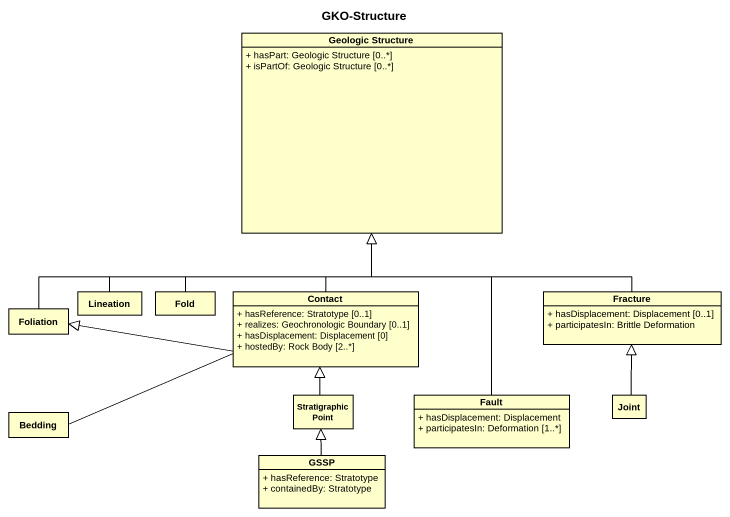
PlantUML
@startuml
title GKO-Structure
hide circle
hide empty members
skinparam classAttributeIconSize 0
class "Geologic Structure" as Geologic_Structure {
  + hasPart: Geologic Structure [0..*]
  + isPartOf: Geologic Structure [0..*]
}
class Lineation
class Fold
class Contact {
  + hasReference: Stratotype [0..1]
  + realizes: Geochronologic Boundary [0..1]
  + hasDisplacement: Displacement [0]
  + hostedBy: Rock Body [2..*]
}
class Fracture {
  + hasDisplacement: Displacement [0..1]
  + participatesIn: Brittle Deformation
}
class Foliation
class Bedding
class "Stratigraphic Point" as Stratigraphic_Point
class Fault {
  + hasDisplacement: Displacement
  + participatesIn: Deformation [1..*]
}
class Joint
class GSSP {
  + hasReference: Stratotype
  + containedBy: Stratotype
}
Lineation -up-|> Geologic_Structure
Fold -up-|> Geologic_Structure
Contact -up-|> Geologic_Structure
Fracture -up-|> Geologic_Structure
Foliation -right-|> Geologic_Structure
Bedding -up-|> Foliation
Stratigraphic_Point -up-|> Contact
Fault -up-|> Geologic_Structure
Joint -up-|> Fracture
GSSP -up-|> Stratigraphic_Point
@enduml
